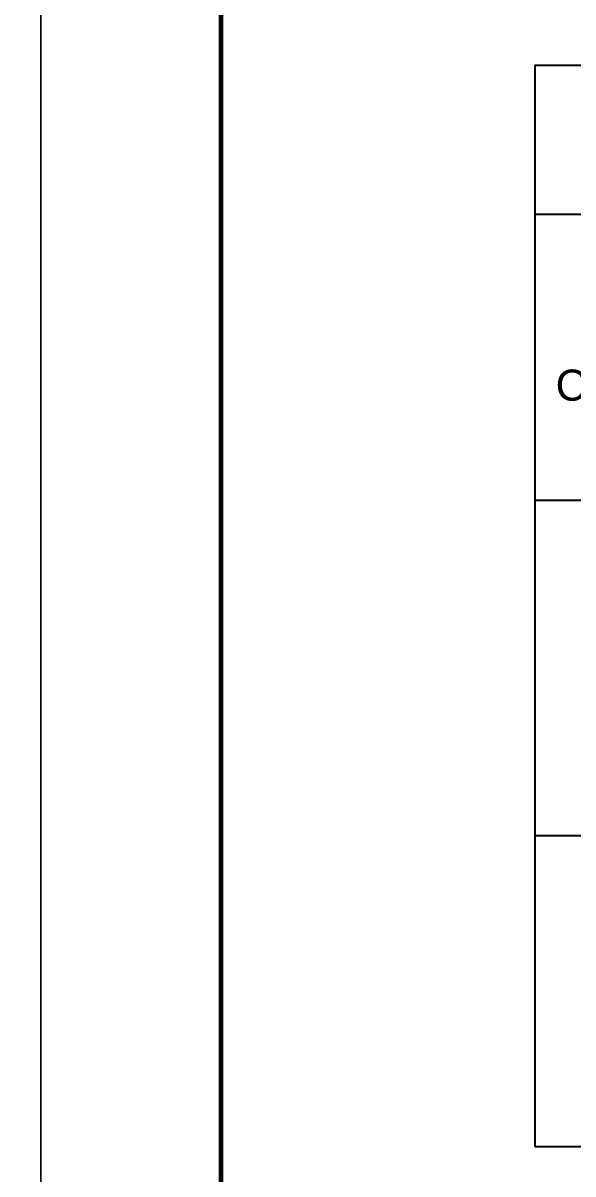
# Model space of a CAD drawing. Header units: millimetres. Extents: x -295047 to 304185, y -728047 to -308748.
# Drawn here: x 182282 to 185211, y -339623 to -333498 of the extents above; entities that cross this region are included whole.
import ezdxf
from ezdxf.enums import TextEntityAlignment as Align

# ---------------------------------------------------------------- set-up
doc = ezdxf.new("R2010")
doc.units = ezdxf.units.MM
doc.header["$MEASUREMENT"] = 0
doc.layers.get('Defpoints').update_dxf_attribs({"color": 1})
for name, color, linetype, lineweight in [('Khungten_LCDI', 7, 'Continuous', 5), ('LC Net thay', 7, 'Continuous', 25), ('LC Text1', 3, 'Continuous', 20)]:
    doc.layers.add(name, color=color, linetype=linetype, lineweight=lineweight)
doc.styles.add('Hoa', font='micross.ttf')
doc.styles.add('Khungten', font='VHAVAN.TTF', dxfattribs={"width": 0.9, "height": 5000})
doc.styles.add('Title', font='VHBLACK.TTF', dxfattribs={"width": 0.8})

# ---------------------------------------------------------------- blocks, each defined once
blk = doc.blocks.new('lcdi fix')
at = {"layer": 'Defpoints', "lineweight": 0}
blk.add_lwpolyline([(-1200, -14850), (-1200, 14850), (40800, 14850), (40800, -14850)], close=True, dxfattribs=at)
at = {"layer": 'Khungten_LCDI', "color": 5, "lineweight": 60}
blk.add_lwpolyline([(0, -14650), (0, 14650), (40600, 14650), (40600, -14650)], close=True, dxfattribs=at)
at = {"color": 7, "style": 'Khungten', "width": 0.8}
for tag, p in [('REVISION', (39498.8, -10746.3)), ('NGAYHT', (39546.1, -11609.4))]:
    blk.add_attdef(tag, text='', height=200, dxfattribs=at).set_placement(p, align=Align.CENTER)
at = {"layer": 'LC Text1', "style": 'Title', "width": 1.485915}
for tag, p, p2 in [('TENBANVE1', (36912.7, -8885.8), (40339.1, -8885.8)), ('TENBANVE2', (36912.7, -9562.5), (40339.1, -9562.5))]:
    blk.add_attdef(tag, text='', height=250, dxfattribs=at).set_placement(p, p2, align=Align.FIT)
at = {"layer": 'LC Text1', "style": 'Title', "width": 0.7}
blk.add_attdef('SOBANVE', text='', height=250, dxfattribs=at).set_placement((39562, -13896.2), align=Align.CENTER)

msp = doc.modelspace()

# ---------------------------------------------------------------- linework, layer by layer
at = {"layer": 'LC Net thay'}
for p, q in [((185007.2, -333722.3), (197672.3, -333722.3)), ((185007.2, -333722.3), (185007.2, -339476.1)), ((185007.2, -334515.9), (197672.3, -334515.9)), ((185007.2, -336037), (197672.3, -336037)), ((185007.2, -337822.7), (197672.3, -337822.7)), ((185007.2, -337822.7), (197672.3, -337822.7)), ((185007.2, -339476.1), (197672.3, -339476.1))]:
    msp.add_line(p, q, dxfattribs=at)

# ---------------------------------------------------------------- block references
at = {"layer": 'LC Net thay', "extrusion": (0.000528397, 4.04352e-06, 1), "xscale": 0.7998127431915381, "yscale": 0.7998127431915381, "zscale": 0.7998127431915381, "rotation": 359.9999999999995}
for p in [(149744.7, -333550.7, 95.1), (183336.9, -333556.3, 95.1)]:
    msp.add_blockref('lcdi fix', p, dxfattribs=at)

# ---------------------------------------------------------------- texts
at = {"layer": 'LC Text1', "style": 'Hoa'}
msp.add_text('C.KIỆN', height=165.34, dxfattribs=at).set_placement((185503.3, -335507.9), align=Align.CENTER)

doc.saveas('drawing.dxf')
